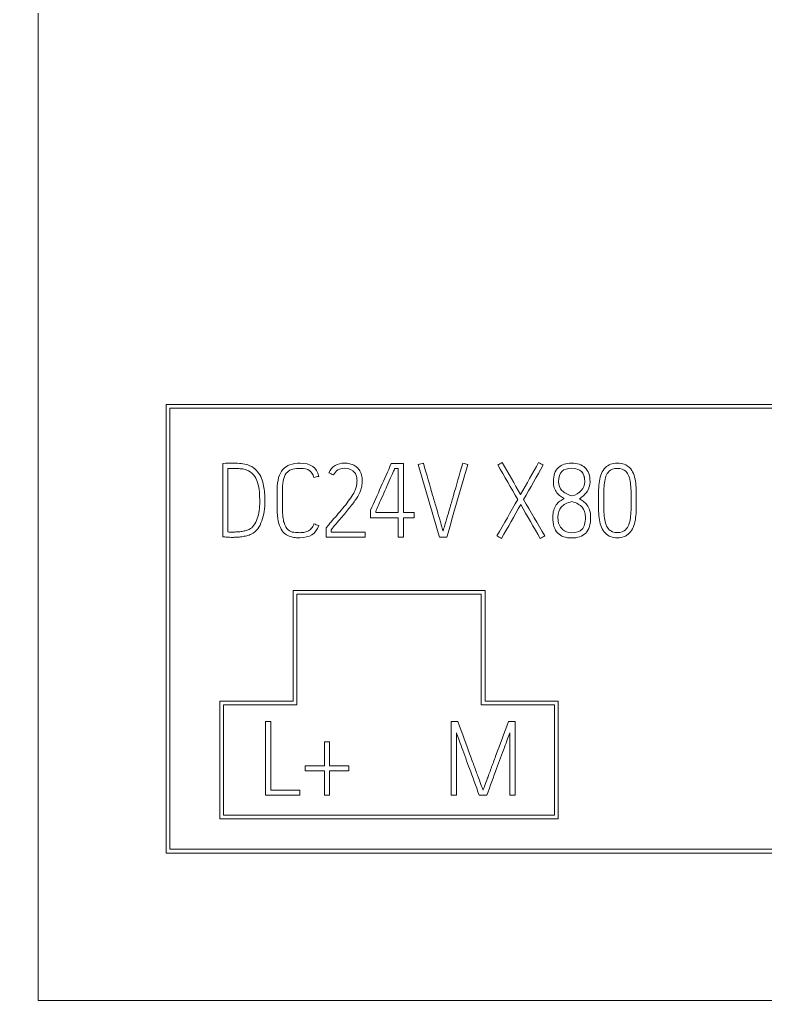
# Model space of a CAD drawing. Header units: millimetres. Extents: x 0 to 1189, y 0 to 841.
# Drawn here: x 878.29 to 898.54, y 295.79 to 322.4 of the extents above; entities that cross this region are included whole.
import ezdxf

# ---------------------------------------------------------------- set-up
doc = ezdxf.new("R2010")
doc.units = ezdxf.units.MM
doc.layers.add('1', color=7, linetype='Continuous')

msp = doc.modelspace()

# ---------------------------------------------------------------- linework, layer by layer
at = {"layer": '1', "color": 7, "linetype": 'Continuous', "lineweight": 13}
for p, q in [((1031.925, 311.961), (882.266, 311.961)), ((882.266, 311.961), (882.266, 299.789)), ((882.368, 299.896), (882.368, 311.861)), ((882.368, 311.861), (1031.825, 311.861)), ((890.925, 306.911), (885.714, 306.911)), ((885.714, 306.911), (885.714, 303.911)), ((890.925, 303.911), (890.925, 306.911)), ((885.814, 303.811), (885.814, 306.811)), ((885.814, 306.811), (890.825, 306.811)), ((890.825, 306.811), (890.825, 303.811)), ((885.714, 303.911), (883.725, 303.911)), ((883.725, 303.911), (883.725, 300.716)), ((883.825, 300.816), (883.825, 303.811)), ((883.825, 303.811), (885.814, 303.811)), ((890.825, 303.811), (892.815, 303.811)), ((892.915, 303.911), (890.925, 303.911)), ((892.815, 303.811), (892.815, 300.816)), ((892.915, 300.716), (892.915, 303.911)), ((892.815, 300.816), (883.825, 300.816)), ((883.725, 300.716), (892.915, 300.716)), ((882.266, 299.789), (1031.925, 299.789)), ((1031.825, 299.896), (882.368, 299.896)), ((878.789, 295.79), (1035.36, 295.79))]:
    msp.add_line(p, q, dxfattribs=at)
for points, knots in [([(950.48, 224.19), (898.21, 224.19), (842.672, 224.19), (783.868, 224.19), (777.143, 224.19), (773.452, 224.19), (772.941, 224.19), (772.593, 224.19), (772.362, 224.19), (771.984, 224.197), (770.669, 224.274), (768.364, 224.788), (765.613, 226.213), (763.316, 228.292), (761.893, 230.477), (761.135, 232.357), (760.808, 233.611), (760.648, 234.609), (760.587, 235.255), (760.568, 235.699), (760.562, 235.924), (760.562, 236.058), (760.562, 236.216), (760.561, 236.445), (760.562, 237.055), (760.562, 237.972), (760.561, 238.996), (760.562, 245.938), (760.562, 259.005), (760.562, 298.004), (760.561, 356.81), (760.562, 415.607), (760.561, 449.918), (760.562, 458.897), (760.561, 461.761), (760.562, 463.181), (760.561, 463.91), (760.562, 464.25), (760.562, 464.466), (760.565, 464.602), (760.567, 464.681), (760.585, 465.198), (760.689, 466.243), (761.139, 468.204), (762.201, 470.586), (764.142, 473), (766.634, 474.84), (769.058, 475.801), (770.812, 476.128), (771.698, 476.205), (772.208, 476.226), (772.877, 476.227), (773.791, 476.227), (775.425, 476.227), (779.916, 476.227), (790.535, 476.227), (852.604, 476.227), (963.681, 476.227), (1071.488, 476.227), (1130.292, 476.227), (1137.017, 476.227), (1140.708, 476.227), (1141.22, 476.227), (1141.568, 476.227), (1141.799, 476.227), (1142.176, 476.22), (1143.491, 476.143), (1145.796, 475.628), (1148.547, 474.204), (1150.844, 472.125), (1152.267, 469.94), (1153.026, 468.06), (1153.353, 466.806), (1153.512, 465.807), (1153.573, 465.161), (1153.593, 464.718), (1153.598, 464.492), (1153.598, 464.359), (1153.599, 464.201), (1153.599, 463.972), (1153.599, 463.361), (1153.599, 462.444), (1153.599, 461.421), (1153.599, 454.479), (1153.599, 441.411), (1153.599, 402.413), (1153.599, 343.606), (1153.599, 284.809), (1153.599, 250.498), (1153.599, 241.52), (1153.599, 238.655), (1153.599, 237.235), (1153.599, 236.506), (1153.599, 236.167), (1153.598, 235.951), (1153.595, 235.814), (1153.593, 235.735), (1153.575, 235.218), (1153.471, 234.174), (1153.021, 232.213), (1151.96, 229.831), (1150.019, 227.417), (1147.526, 225.577), (1145.102, 224.616), (1143.349, 224.288), (1142.463, 224.211), (1141.952, 224.19), (1141.284, 224.189), (1140.369, 224.19), (1138.735, 224.189), (1134.244, 224.19), (1123.625, 224.189), (1061.556, 224.19), (1002.751, 224.19), (950.48, 224.19)], [0, 0, 0, 0, 0.125, 0.132812, 0.140625, 0.141113, 0.141602, 0.141846, 0.141968, 0.14209, 0.142578, 0.144531, 0.146484, 0.148438, 0.150391, 0.151367, 0.152344, 0.152832, 0.15332, 0.153564, 0.153687, 0.153748, 0.153809, 0.154053, 0.154297, 0.155273, 0.15625, 0.156738, 0.171875, 0.1875, 0.25, 0.3125, 0.328125, 0.332031, 0.333984, 0.334961, 0.335449, 0.335693, 0.335815, 0.335876, 0.335938, 0.335968, 0.336914, 0.337891, 0.339844, 0.341797, 0.34375, 0.345703, 0.34668, 0.347168, 0.347412, 0.347656, 0.348633, 0.349609, 0.351562, 0.359375, 0.375, 0.5, 0.625, 0.632812, 0.640625, 0.641113, 0.641602, 0.641846, 0.641968, 0.64209, 0.642578, 0.644531, 0.646484, 0.648438, 0.650391, 0.651367, 0.652344, 0.652832, 0.65332, 0.653564, 0.653687, 0.653748, 0.653809, 0.654053, 0.654297, 0.655273, 0.65625, 0.656738, 0.671875, 0.6875, 0.75, 0.8125, 0.828125, 0.832031, 0.833984, 0.834961, 0.835449, 0.835693, 0.835815, 0.835876, 0.835938, 0.835968, 0.836914, 0.837891, 0.839844, 0.841797, 0.84375, 0.845703, 0.84668, 0.847168, 0.847412, 0.847656, 0.848633, 0.849609, 0.851562, 0.859375, 0.875, 1, 1, 1, 1]), ([(950.48, 229.19), (1002.751, 229.19), (1061.556, 229.19), (1123.625, 229.189), (1134.244, 229.19), (1138.735, 229.189), (1140.37, 229.19), (1141.282, 229.189), (1141.846, 229.19), (1142.143, 229.202), (1142.671, 229.248), (1143.709, 229.442), (1145.079, 229.985), (1146.528, 231.055), (1147.657, 232.459), (1148.257, 233.804), (1148.527, 234.984), (1148.584, 235.552), (1148.596, 235.897), (1148.597, 235.942), (1148.598, 236.007), (1148.599, 236.173), (1148.599, 236.508), (1148.599, 237.235), (1148.599, 238.656), (1148.599, 241.52), (1148.599, 250.498), (1148.599, 284.809), (1148.599, 343.606), (1148.599, 402.413), (1148.599, 441.411), (1148.599, 454.479), (1148.599, 461.42), (1148.599, 462.444), (1148.599, 463.364), (1148.599, 463.97), (1148.599, 464.192), (1148.598, 464.347), (1148.598, 464.426), (1148.595, 464.548), (1148.583, 464.816), (1148.549, 465.178), (1148.453, 465.778), (1148.269, 466.487), (1147.812, 467.618), (1147.008, 468.853), (1145.673, 470.062), (1144.073, 470.89), (1142.795, 471.175), (1141.985, 471.223), (1141.755, 471.227), (1141.567, 471.227), (1141.218, 471.227), (1140.709, 471.227), (1137.018, 471.227), (1130.292, 471.227), (1071.488, 471.227), (963.681, 471.227), (852.604, 471.227), (790.535, 471.227), (779.916, 471.227), (775.426, 471.227), (773.79, 471.227), (772.879, 471.227), (772.314, 471.227), (772.018, 471.214), (771.489, 471.168), (770.451, 470.975), (769.081, 470.431), (767.632, 469.362), (766.503, 467.958), (765.904, 466.612), (765.633, 465.433), (765.577, 464.865), (765.565, 464.52), (765.563, 464.474), (765.562, 464.409), (765.562, 464.243), (765.561, 463.909), (765.562, 463.182), (765.561, 461.761), (765.562, 458.897), (765.561, 449.918), (765.562, 415.607), (765.561, 356.81), (765.562, 298.004), (765.562, 259.005), (765.562, 245.938), (765.561, 238.996), (765.562, 237.973), (765.562, 237.053), (765.561, 236.447), (765.562, 236.225), (765.562, 236.07), (765.562, 235.991), (765.565, 235.869), (765.577, 235.601), (765.611, 235.238), (765.707, 234.638), (765.892, 233.929), (766.348, 232.798), (767.152, 231.564), (768.488, 230.355), (770.087, 229.527), (771.365, 229.241), (772.176, 229.194), (772.406, 229.19), (772.594, 229.19), (772.943, 229.19), (773.452, 229.19), (777.143, 229.19), (783.868, 229.19), (842.672, 229.19), (898.21, 229.19), (950.48, 229.19)], [0, 0, 0, 0, 0.125, 0.140625, 0.148438, 0.150391, 0.151367, 0.152344, 0.152588, 0.152832, 0.15332, 0.154297, 0.15625, 0.158203, 0.160156, 0.162109, 0.163086, 0.164032, 0.164062, 0.164124, 0.164185, 0.164307, 0.164551, 0.165039, 0.166016, 0.167969, 0.171875, 0.1875, 0.25, 0.3125, 0.328125, 0.343262, 0.34375, 0.344727, 0.345703, 0.345947, 0.346191, 0.346252, 0.346313, 0.346436, 0.34668, 0.347168, 0.347656, 0.348633, 0.349609, 0.351562, 0.353516, 0.355469, 0.357422, 0.35791, 0.358032, 0.358154, 0.358398, 0.358887, 0.359375, 0.367188, 0.375, 0.5, 0.625, 0.640625, 0.648438, 0.650391, 0.651367, 0.652344, 0.652588, 0.652832, 0.65332, 0.654297, 0.65625, 0.658203, 0.660156, 0.662109, 0.663086, 0.664032, 0.664062, 0.664124, 0.664185, 0.664307, 0.664551, 0.665039, 0.666016, 0.667969, 0.671875, 0.6875, 0.75, 0.8125, 0.828125, 0.843262, 0.84375, 0.844727, 0.845703, 0.845947, 0.846191, 0.846252, 0.846313, 0.846436, 0.84668, 0.847168, 0.847656, 0.848633, 0.849609, 0.851562, 0.853516, 0.855469, 0.857422, 0.85791, 0.858032, 0.858154, 0.858398, 0.858887, 0.859375, 0.867188, 0.875, 1, 1, 1, 1]), ([(884.577, 308.443), (884.646, 308.475), (884.704, 308.522), (884.798, 308.65), (884.836, 308.723), (884.893, 308.885), (884.914, 308.971), (884.94, 309.15), (884.946, 309.238), (884.946, 309.365), (884.945, 309.416), (884.942, 309.532), (884.937, 309.594), (884.92, 309.723), (884.907, 309.79), (884.869, 309.924), (884.843, 309.988), (884.775, 310.108), (884.731, 310.162), (884.626, 310.259), (884.56, 310.295), (884.429, 310.34), (884.37, 310.352), (884.238, 310.363), (884.173, 310.366), (884.109, 310.366)], [0, 0, 0, 0, 0.130973, 0.130973, 0.261947, 0.261947, 0.392715, 0.392715, 0.524066, 0.524066, 0.589115, 0.589115, 0.6537, 0.6537, 0.717938, 0.717938, 0.782275, 0.782275, 0.846611, 0.846611, 0.910925, 0.910925, 0.955451, 0.955451, 1, 1, 1, 1]), ([(886.411, 310.01), (886.358, 310.249), (886.189, 310.368), (885.694, 310.368), (885.536, 310.312), (885.333, 310.086), (885.282, 309.903), (885.282, 309.474), (885.282, 309.299), (885.282, 309.123)], [0, 0, 0, 0, 0.330624, 0.330624, 0.579067, 0.579067, 0.827559, 0.827559, 1, 1, 1, 1]), ([(887.367, 310.31), (887.335, 310.327), (887.297, 310.341), (887.212, 310.363), (887.163, 310.368), (886.912, 310.368), (886.77, 310.282), (886.683, 310.11)], [0, 0, 0, 0, 0.181217, 0.181217, 0.362434, 0.362434, 1, 1, 1, 1]), ([(890.323, 310.371), (890.229, 310.052), (890.145, 309.761), (890.039, 309.389), (890.008, 309.279), (889.945, 309.061), (889.916, 308.962), (889.862, 308.782), (889.84, 308.706), (889.805, 308.58), (889.793, 308.54), (889.788, 308.524)], [0, 0, 0, 0, 0.370533, 0.370533, 0.528189, 0.528189, 0.685459, 0.685459, 0.84273, 0.84273, 1, 1, 1, 1]), ([(893.481, 309.403), (893.573, 309.453), (893.646, 309.519), (893.751, 309.679), (893.777, 309.767), (893.777, 310.031), (893.733, 310.159), (893.553, 310.329), (893.432, 310.371), (893.128, 310.371), (893.008, 310.329), (892.918, 310.247)], [0, 0, 0, 0, 0.135556, 0.135556, 0.271426, 0.271426, 0.516227, 0.516227, 0.761028, 0.761028, 1, 1, 1, 1]), ([(894.843, 308.466), (894.889, 308.512), (894.925, 308.566), (894.977, 308.687), (894.996, 308.755), (895.02, 308.903), (895.027, 308.982), (895.031, 309.153), (895.032, 309.243), (895.032, 309.349), (895.032, 309.36), (895.032, 309.466), (895.03, 309.557), (895.027, 309.729), (895.02, 309.809), (894.998, 309.957), (894.98, 310.024), (894.93, 310.147), (894.895, 310.2), (894.767, 310.328), (894.658, 310.368), (894.384, 310.368), (894.275, 310.328), (894.148, 310.2), (894.112, 310.147), (894.087, 310.086)], [0, 0, 0, 0, 0.07955, 0.07955, 0.1591, 0.1591, 0.23865, 0.23865, 0.318589, 0.318589, 0.32717, 0.32717, 0.407108, 0.407108, 0.486662, 0.486662, 0.566151, 0.566151, 0.645006, 0.645006, 0.783346, 0.783346, 0.921687, 0.921687, 1, 1, 1, 1]), ([(884.164, 310.222), (884.214, 310.222), (884.263, 310.22), (884.359, 310.21), (884.402, 310.201), (884.439, 310.188)], [0, 0, 0, 0, 0.499796, 0.499796, 1, 1, 1, 1]), ([(884.439, 310.188), (884.522, 310.161), (884.588, 310.116), (884.684, 309.994), (884.721, 309.924), (884.773, 309.763), (884.789, 309.676), (884.804, 309.494), (884.808, 309.404), (884.808, 309.24), (884.802, 309.162), (884.78, 309.004), (884.763, 308.931), (884.717, 308.794), (884.687, 308.734), (884.613, 308.633), (884.569, 308.595), (884.519, 308.571)], [0, 0, 0, 0, 0.132874, 0.132874, 0.265318, 0.265318, 0.397762, 0.397762, 0.530206, 0.530206, 0.648415, 0.648415, 0.766026, 0.766026, 0.883013, 0.883013, 1, 1, 1, 1]), ([(886.278, 308.721), (886.26, 308.667), (886.236, 308.624), (886.176, 308.562), (886.145, 308.537), (886.076, 308.504), (886.041, 308.494), (885.967, 308.485), (885.931, 308.482), (885.844, 308.482), (885.789, 308.485), (885.676, 308.498), (885.625, 308.522), (885.533, 308.603), (885.496, 308.667), (885.438, 308.841), (885.424, 308.964), (885.424, 309.299), (885.424, 309.474), (885.424, 309.776), (885.435, 309.876), (885.481, 310.028), (885.514, 310.086), (885.599, 310.168), (885.65, 310.195), (885.769, 310.221), (885.834, 310.227), (886.015, 310.227), (886.099, 310.207), (886.216, 310.127), (886.255, 310.064), (886.275, 309.978)], [0, 0, 0, 0, 0.047502, 0.047502, 0.095003, 0.095003, 0.142505, 0.142505, 0.190007, 0.190007, 0.266473, 0.266473, 0.342939, 0.342939, 0.419026, 0.419026, 0.49522, 0.49522, 0.579253, 0.579253, 0.639314, 0.639314, 0.699374, 0.699374, 0.759136, 0.759136, 0.81929, 0.81929, 0.90986, 0.90986, 1, 1, 1, 1]), ([(886.808, 310.047), (886.871, 310.169), (886.971, 310.23), (887.237, 310.23), (887.331, 310.19), (887.388, 310.11)], [0, 0, 0, 0, 0.512977, 0.512977, 1, 1, 1, 1]), ([(886.808, 310.047), (886.871, 310.169), (886.971, 310.23), (887.237, 310.23), (887.331, 310.19), (887.388, 310.11)], [0, 0, 0, 0, 0.512977, 0.512977, 1, 1, 1, 1]), ([(887.388, 310.11), (887.41, 310.079), (887.426, 310.045), (887.445, 309.969), (887.449, 309.929), (887.449, 309.848), (887.445, 309.808), (887.431, 309.731), (887.421, 309.696), (887.41, 309.664)], [0, 0, 0, 0, 0.251259, 0.251259, 0.499997, 0.499997, 0.748734, 0.748734, 1, 1, 1, 1]), ([(887.543, 309.617), (887.558, 309.655), (887.569, 309.698), (887.586, 309.791), (887.59, 309.838), (887.59, 309.939), (887.584, 309.993), (887.558, 310.098), (887.536, 310.147), (887.49, 310.211), (887.471, 310.232), (887.449, 310.253)], [0, 0, 0, 0, 0.210731, 0.210731, 0.421785, 0.421785, 0.657879, 0.657879, 0.892261, 0.892261, 1, 1, 1, 1]), ([(887.957, 309.062), (887.959, 309.066), (887.972, 309.095), (888.022, 309.206), (888.053, 309.275), (888.125, 309.438), (888.165, 309.525), (888.249, 309.716), (888.289, 309.806), (888.363, 309.974), (888.395, 310.047), (888.449, 310.169), (888.465, 310.206), (888.47, 310.219)], [0, 0, 0, 0, 0.164239, 0.164239, 0.329936, 0.329936, 0.496633, 0.496633, 0.663658, 0.663658, 0.831361, 0.831361, 1, 1, 1, 1]), ([(892.918, 310.247), (892.827, 310.163), (892.781, 310.037), (892.781, 309.804), (892.79, 309.747), (892.825, 309.647), (892.849, 309.604), (892.906, 309.53), (892.938, 309.498), (893.008, 309.446), (893.043, 309.425), (893.079, 309.406)], [0, 0, 0, 0, 0.394474, 0.394474, 0.545975, 0.545975, 0.697476, 0.697476, 0.848173, 0.848173, 1, 1, 1, 1]), ([(893.017, 310.147), (893.08, 310.202), (893.167, 310.23), (893.391, 310.23), (893.479, 310.201), (893.583, 310.106), (893.611, 310.053), (893.625, 309.984)], [0, 0, 0, 0, 0.372648, 0.372648, 0.752122, 0.752122, 1, 1, 1, 1]), ([(893.017, 310.147), (893.08, 310.202), (893.167, 310.23), (893.391, 310.23), (893.479, 310.201), (893.605, 310.086), (893.636, 309.992), (893.636, 309.774), (893.604, 309.696), (893.476, 309.557), (893.392, 309.508), (893.287, 309.478)], [0, 0, 0, 0, 0.228102, 0.228102, 0.460381, 0.460381, 0.69266, 0.69266, 0.846554, 0.846554, 1, 1, 1, 1]), ([(894.087, 310.086), (894.062, 310.024), (894.044, 309.957), (894.019, 309.809), (894.013, 309.729), (894.009, 309.557), (894.008, 309.466), (894.008, 309.36), (894.008, 309.349), (894.008, 309.243), (894.009, 309.153), (894.012, 308.982), (894.019, 308.903), (894.044, 308.755), (894.062, 308.688), (894.112, 308.566), (894.148, 308.512), (894.196, 308.466)], [0, 0, 0, 0, 0.140547, 0.140547, 0.281094, 0.281094, 0.422321, 0.422321, 0.437481, 0.437481, 0.578708, 0.578708, 0.719248, 0.719248, 0.859788, 0.859788, 1, 1, 1, 1]), ([(894.212, 308.699), (894.192, 308.752), (894.178, 308.812), (894.159, 308.945), (894.154, 309.018), (894.15, 309.173), (894.149, 309.254), (894.149, 309.349), (894.149, 309.36), (894.149, 309.459), (894.151, 309.542), (894.154, 309.697), (894.159, 309.769), (894.176, 309.902), (894.19, 309.962), (894.229, 310.065), (894.257, 310.11), (894.294, 310.147)], [0, 0, 0, 0, 0.13694, 0.13694, 0.273879, 0.273879, 0.410836, 0.410836, 0.427436, 0.427436, 0.570291, 0.570291, 0.713127, 0.713127, 0.856071, 0.856071, 1, 1, 1, 1]), ([(894.749, 310.147), (894.784, 310.11), (894.812, 310.065), (894.852, 309.962), (894.867, 309.902), (894.883, 309.769), (894.888, 309.697), (894.892, 309.542), (894.893, 309.459), (894.893, 309.36), (894.893, 309.349), (894.893, 309.254), (894.892, 309.173), (894.888, 309.018), (894.883, 308.945), (894.864, 308.812), (894.849, 308.752), (894.809, 308.645), (894.78, 308.6), (894.691, 308.511), (894.617, 308.485), (894.423, 308.485), (894.348, 308.511), (894.259, 308.6), (894.231, 308.645), (894.212, 308.699)], [0, 0, 0, 0, 0.086384, 0.086384, 0.172182, 0.172182, 0.257916, 0.257916, 0.34366, 0.34366, 0.353625, 0.353625, 0.435829, 0.435829, 0.518024, 0.518024, 0.600218, 0.600218, 0.682961, 0.682961, 0.798436, 0.798436, 0.915861, 0.915861, 1, 1, 1, 1]), ([(894.294, 310.147), (894.346, 310.2), (894.421, 310.227), (894.619, 310.227), (894.695, 310.2), (894.749, 310.147)], [0, 0, 0, 0, 0.505133, 0.505133, 1, 1, 1, 1]), ([(894.294, 310.147), (894.346, 310.2), (894.421, 310.227), (894.619, 310.227), (894.695, 310.2), (894.749, 310.147)], [0, 0, 0, 0, 0.505133, 0.505133, 1, 1, 1, 1]), ([(893.287, 309.478), (893.163, 309.515), (893.071, 309.565), (892.955, 309.688), (892.925, 309.767), (892.923, 309.864)], [0, 0, 0, 0, 0.5, 0.5, 1, 1, 1, 1]), ([(887.41, 309.664), (887.395, 309.622), (887.37, 309.572), (887.3, 309.459), (887.259, 309.399), (887.167, 309.274), (887.117, 309.209), (887.007, 309.078), (886.954, 309.014), (886.848, 308.891), (886.798, 308.832), (886.702, 308.721), (886.66, 308.673), (886.625, 308.632)], [0, 0, 0, 0, 0.166514, 0.166514, 0.332492, 0.332492, 0.499167, 0.499167, 0.665741, 0.665741, 0.832218, 0.832218, 1, 1, 1, 1]), ([(886.747, 308.563), (886.838, 308.67), (886.926, 308.774), (887.098, 308.976), (887.177, 309.071), (887.321, 309.25), (887.383, 309.333), (887.485, 309.487), (887.521, 309.556), (887.543, 309.617)], [0, 0, 0, 0, 0.249944, 0.249944, 0.499392, 0.499392, 0.749391, 0.749391, 1, 1, 1, 1]), ([(889.788, 308.524), (889.782, 308.54), (889.771, 308.58), (889.733, 308.706), (889.711, 308.782), (889.659, 308.962), (889.63, 309.061), (889.568, 309.279), (889.535, 309.389), (889.502, 309.5)], [0, 0, 0, 0, 0.24952, 0.24952, 0.499476, 0.499476, 0.749432, 0.749432, 1, 1, 1, 1]), ([(892.96, 309.337), (892.922, 309.309), (892.889, 309.274), (892.832, 309.193), (892.809, 309.146), (892.774, 309.039), (892.765, 308.976), (892.765, 308.706), (892.809, 308.562), (892.989, 308.383), (893.115, 308.338), (893.443, 308.338), (893.57, 308.383), (893.749, 308.562), (893.794, 308.705), (893.794, 308.973), (893.785, 309.037), (893.748, 309.146), (893.723, 309.193), (893.662, 309.275), (893.629, 309.308), (893.555, 309.362), (893.518, 309.385), (893.481, 309.403)], [0, 0, 0, 0, 0.054745, 0.054745, 0.109748, 0.109748, 0.164751, 0.164751, 0.316088, 0.316088, 0.467425, 0.467425, 0.620653, 0.620653, 0.773881, 0.773881, 0.830033, 0.830033, 0.886689, 0.886689, 0.943344, 0.943344, 1, 1, 1, 1]), ([(892.915, 308.785), (892.909, 308.816), (892.906, 308.854), (892.906, 309.017), (892.936, 309.109), (893.054, 309.242), (893.15, 309.293), (893.284, 309.328)], [0, 0, 0, 0, 0.157717, 0.157717, 0.57878, 0.57878, 1, 1, 1, 1]), ([(893.284, 309.328), (893.413, 309.289), (893.507, 309.237), (893.623, 309.104), (893.653, 309.015), (893.653, 308.747), (893.622, 308.636), (893.5, 308.511), (893.406, 308.479), (893.174, 308.479), (893.092, 308.51), (893.011, 308.591), (892.993, 308.611), (892.977, 308.632)], [0, 0, 0, 0, 0.157058, 0.157058, 0.314116, 0.314116, 0.536184, 0.536184, 0.758969, 0.758969, 0.939893, 0.939893, 1, 1, 1, 1]), ([(885.282, 309.123), (885.282, 308.993), (885.292, 308.885), (885.331, 308.707), (885.357, 308.633), (885.424, 308.517), (885.461, 308.472), (885.547, 308.412), (885.591, 308.389), (885.681, 308.36), (885.726, 308.351), (885.817, 308.345), (885.859, 308.344), (886.161, 308.344), (886.331, 308.454), (886.409, 308.674)], [0, 0, 0, 0, 0.077804, 0.077804, 0.155874, 0.155874, 0.233945, 0.233945, 0.312016, 0.312016, 0.390723, 0.390723, 0.46873, 0.46873, 1, 1, 1, 1]), ([(892.977, 308.632), (892.961, 308.652), (892.949, 308.675), (892.928, 308.725), (892.92, 308.753), (892.915, 308.785)], [0, 0, 0, 0, 0.503488, 0.503488, 1, 1, 1, 1]), ([(884.185, 308.502), (884.147, 308.5), (884.112, 308.499), (884.052, 308.499), (884.028, 308.499), (883.981, 308.499), (883.962, 308.5), (883.945, 308.502)], [0, 0, 0, 0, 0.390476, 0.390476, 0.695238, 0.695238, 1, 1, 1, 1]), ([(884.414, 308.535), (884.377, 308.526), (884.339, 308.518), (884.261, 308.507), (884.223, 308.503), (884.185, 308.502)], [0, 0, 0, 0, 0.497437, 0.497437, 1, 1, 1, 1]), ([(894.196, 308.466), (894.276, 308.384), (894.384, 308.344), (894.656, 308.344), (894.763, 308.384), (894.843, 308.466)], [0, 0, 0, 0, 0.503737, 0.503737, 1, 1, 1, 1]), ([(894.196, 308.466), (894.276, 308.384), (894.384, 308.344), (894.656, 308.344), (894.763, 308.384), (894.843, 308.466)], [0, 0, 0, 0, 0.503737, 0.503737, 1, 1, 1, 1]), ([(883.921, 308.36), (883.963, 308.356), (884.012, 308.355), (884.104, 308.355), (884.144, 308.356), (884.231, 308.362), (884.275, 308.366), (884.364, 308.379), (884.408, 308.388), (884.497, 308.41), (884.539, 308.425), (884.577, 308.443)], [0, 0, 0, 0, 0.272884, 0.272884, 0.455476, 0.455476, 0.638067, 0.638067, 0.819034, 0.819034, 1, 1, 1, 1]), ([(883.921, 308.36), (883.963, 308.356), (884.012, 308.355), (884.104, 308.355), (884.144, 308.356), (884.231, 308.362), (884.275, 308.366), (884.364, 308.379), (884.408, 308.388), (884.497, 308.41), (884.539, 308.425), (884.577, 308.443)], [0, 0, 0, 0, 0.272884, 0.272884, 0.455476, 0.455476, 0.638067, 0.638067, 0.819034, 0.819034, 1, 1, 1, 1]), ([(891.563, 303.357), (891.441, 303.025), (891.328, 302.727), (891.187, 302.347), (891.146, 302.234), (891.064, 302.015), (891.027, 301.915), (890.961, 301.737), (890.933, 301.664), (890.891, 301.545), (890.878, 301.51), (890.874, 301.499)], [0, 0, 0, 0, 0.366939, 0.366939, 0.5256, 0.5256, 0.683746, 0.683746, 0.842527, 0.842527, 1, 1, 1, 1]), ([(890.15, 303.047), (890.165, 303.004), (890.185, 302.948), (890.237, 302.807), (890.266, 302.729), (890.331, 302.555), (890.365, 302.463), (890.435, 302.268), (890.471, 302.173), (890.587, 301.855), (890.675, 301.614), (890.769, 301.357)], [0, 0, 0, 0, 0.156708, 0.156708, 0.313709, 0.313709, 0.470951, 0.470951, 0.627981, 0.627981, 1, 1, 1, 1]), ([(890.972, 301.357), (891.068, 301.618), (891.158, 301.86), (891.276, 302.18), (891.311, 302.277), (891.384, 302.471), (891.418, 302.563), (891.483, 302.737), (891.512, 302.815), (891.566, 302.956), (891.587, 303.012), (891.602, 303.052)], [0, 0, 0, 0, 0.368444, 0.368444, 0.526172, 0.526172, 0.684115, 0.684115, 0.842057, 0.842057, 1, 1, 1, 1]), ([(890.874, 301.499), (890.869, 301.51), (890.855, 301.545), (890.811, 301.663), (890.783, 301.737), (890.716, 301.915), (890.679, 302.014), (890.598, 302.234), (890.557, 302.347), (890.516, 302.462)], [0, 0, 0, 0, 0.248746, 0.248746, 0.499562, 0.499562, 0.749374, 0.749374, 1, 1, 1, 1])]:
    msp.add_open_spline(points, degree=3, knots=knots, dxfattribs=at)
for points in [[(878.789, 295.79), (878.789, 340.266), (878.789, 384.742), (878.789, 429.218)], [(884.109, 310.366), (884.007, 310.365), (883.905, 310.364), (883.803, 310.363)], [(883.803, 310.363), (883.803, 309.699), (883.803, 309.035), (883.803, 308.371)], [(888.379, 310.357), (888.192, 309.936), (888.005, 309.514), (887.818, 309.093)], [(888.637, 310.357), (888.551, 310.357), (888.465, 310.357), (888.379, 310.357)], [(888.709, 310.357), (888.685, 310.357), (888.661, 310.357), (888.637, 310.357)], [(888.709, 309.026), (888.709, 309.47), (888.709, 309.914), (888.709, 310.357)], [(889.25, 310.371), (889.204, 310.358), (889.159, 310.345), (889.114, 310.332)], [(889.114, 310.332), (889.306, 309.674), (889.499, 309.016), (889.691, 308.357)], [(889.502, 309.5), (889.426, 309.761), (889.342, 310.052), (889.25, 310.371)], [(889.885, 308.357), (890.076, 309.016), (890.268, 309.674), (890.459, 310.332)], [(890.459, 310.332), (890.414, 310.345), (890.369, 310.358), (890.323, 310.371)], [(891.392, 310.388), (891.352, 310.365), (891.312, 310.342), (891.272, 310.319)], [(891.272, 310.319), (891.453, 310.007), (891.633, 309.696), (891.813, 309.384)], [(891.891, 309.522), (891.725, 309.811), (891.558, 310.099), (891.392, 310.388)], [(892.382, 310.388), (892.218, 310.099), (892.055, 309.811), (891.891, 309.522)], [(891.974, 309.381), (892.152, 309.694), (892.329, 310.006), (892.507, 310.319)], [(892.507, 310.319), (892.465, 310.342), (892.424, 310.365), (892.382, 310.388)], [(883.945, 308.502), (883.945, 309.075), (883.945, 309.648), (883.945, 310.222)], [(883.945, 310.222), (884.018, 310.222), (884.091, 310.222), (884.164, 310.222)], [(886.683, 310.11), (886.725, 310.089), (886.767, 310.068), (886.808, 310.047)], [(887.449, 310.253), (887.427, 310.275), (887.399, 310.294), (887.367, 310.31)], [(888.47, 310.219), (888.503, 310.219), (888.535, 310.219), (888.567, 310.219)], [(888.567, 310.219), (888.567, 309.821), (888.567, 309.424), (888.567, 309.026)], [(892.923, 309.864), (892.923, 309.997), (892.954, 310.091), (893.017, 310.147)], [(886.275, 309.978), (886.321, 309.989), (886.366, 309.999), (886.411, 310.01)], [(891.813, 309.384), (891.626, 309.054), (891.438, 308.724), (891.25, 308.394)], [(892.549, 308.394), (892.357, 308.723), (892.166, 309.052), (891.974, 309.381)], [(893.079, 309.406), (893.037, 309.388), (892.998, 309.364), (892.96, 309.337)], [(887.818, 309.093), (887.818, 309.024), (887.818, 308.956), (887.818, 308.887)], [(887.957, 309.026), (887.957, 309.038), (887.957, 309.05), (887.957, 309.062)], [(888.567, 309.026), (888.364, 309.026), (888.16, 309.026), (887.957, 309.026)], [(889.003, 309.026), (888.905, 309.026), (888.807, 309.026), (888.709, 309.026)], [(889.003, 308.887), (889.003, 308.934), (889.003, 308.98), (889.003, 309.026)], [(891.372, 308.324), (891.546, 308.63), (891.72, 308.936), (891.894, 309.242)], [(891.894, 309.242), (892.071, 308.936), (892.249, 308.63), (892.426, 308.324)], [(886.409, 308.674), (886.365, 308.689), (886.322, 308.705), (886.278, 308.721)], [(887.818, 308.887), (888.068, 308.887), (888.318, 308.887), (888.567, 308.887)], [(888.567, 308.887), (888.567, 308.711), (888.567, 308.534), (888.567, 308.357)], [(888.709, 308.357), (888.709, 308.534), (888.709, 308.711), (888.709, 308.887)], [(888.709, 308.887), (888.807, 308.887), (888.905, 308.887), (889.003, 308.887)], [(884.519, 308.571), (884.486, 308.556), (884.451, 308.544), (884.414, 308.535)], [(886.625, 308.632), (886.619, 308.626), (886.614, 308.619), (886.608, 308.613)], [(886.608, 308.613), (886.608, 308.528), (886.608, 308.443), (886.608, 308.357)], [(886.747, 308.496), (886.747, 308.518), (886.747, 308.54), (886.747, 308.563)], [(887.674, 308.496), (887.365, 308.496), (887.056, 308.496), (886.747, 308.496)], [(887.674, 308.357), (887.674, 308.404), (887.674, 308.45), (887.674, 308.496)], [(883.803, 308.371), (883.84, 308.368), (883.88, 308.364), (883.921, 308.36)], [(886.608, 308.357), (886.963, 308.357), (887.319, 308.357), (887.674, 308.357)], [(888.567, 308.357), (888.615, 308.357), (888.662, 308.357), (888.709, 308.357)], [(889.691, 308.357), (889.756, 308.357), (889.82, 308.357), (889.885, 308.357)], [(891.25, 308.394), (891.291, 308.37), (891.332, 308.347), (891.372, 308.324)], [(892.426, 308.324), (892.467, 308.347), (892.508, 308.37), (892.549, 308.394)], [(885.105, 303.355), (885.058, 303.355), (885.011, 303.355), (884.964, 303.355)], [(884.964, 303.355), (884.964, 302.689), (884.964, 302.023), (884.964, 301.357)], [(885.105, 301.499), (885.105, 302.117), (885.105, 302.736), (885.105, 303.355)], [(890.186, 303.357), (890.127, 303.357), (890.068, 303.357), (890.009, 303.357)], [(890.009, 303.357), (890.009, 302.691), (890.009, 302.024), (890.009, 301.357)], [(890.516, 302.462), (890.418, 302.726), (890.308, 303.025), (890.186, 303.357)], [(891.743, 303.357), (891.683, 303.357), (891.623, 303.357), (891.563, 303.357)], [(891.743, 301.357), (891.743, 302.024), (891.743, 302.691), (891.743, 303.357)], [(890.15, 301.357), (890.15, 301.921), (890.15, 302.484), (890.15, 303.047)], [(891.602, 303.052), (891.602, 302.487), (891.602, 301.922), (891.602, 301.357)], [(886.703, 302.803), (886.657, 302.803), (886.611, 302.803), (886.565, 302.803)], [(886.565, 302.803), (886.565, 302.588), (886.565, 302.374), (886.565, 302.159)], [(886.703, 302.159), (886.703, 302.374), (886.703, 302.588), (886.703, 302.803)], [(886.565, 302.159), (886.391, 302.159), (886.217, 302.159), (886.043, 302.159)], [(886.043, 302.159), (886.043, 302.112), (886.043, 302.065), (886.043, 302.018)], [(887.231, 302.159), (887.055, 302.159), (886.879, 302.159), (886.703, 302.159)], [(887.231, 302.018), (887.231, 302.065), (887.231, 302.112), (887.231, 302.159)], [(886.043, 302.018), (886.217, 302.018), (886.391, 302.018), (886.565, 302.018)], [(886.565, 302.018), (886.565, 301.798), (886.565, 301.578), (886.565, 301.357)], [(886.703, 301.357), (886.703, 301.578), (886.703, 301.798), (886.703, 302.018)], [(886.703, 302.018), (886.879, 302.018), (887.055, 302.018), (887.231, 302.018)], [(884.964, 301.357), (885.276, 301.357), (885.587, 301.357), (885.899, 301.357)], [(885.899, 301.499), (885.635, 301.499), (885.37, 301.499), (885.105, 301.499)], [(885.899, 301.357), (885.899, 301.405), (885.899, 301.452), (885.899, 301.499)], [(886.565, 301.357), (886.611, 301.357), (886.657, 301.357), (886.703, 301.357)], [(890.009, 301.357), (890.056, 301.357), (890.103, 301.357), (890.15, 301.357)], [(890.769, 301.357), (890.837, 301.357), (890.904, 301.357), (890.972, 301.357)], [(891.602, 301.357), (891.649, 301.357), (891.696, 301.357), (891.743, 301.357)]]:
    msp.add_open_spline(points, degree=3, dxfattribs=at)

doc.saveas('drawing.dxf')
